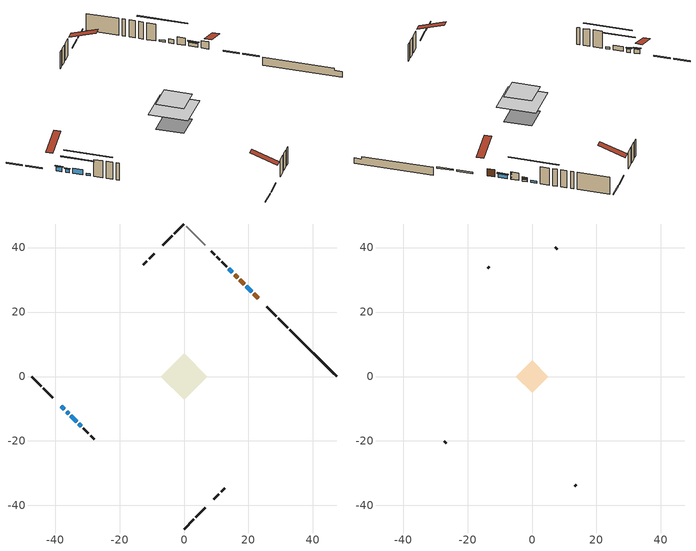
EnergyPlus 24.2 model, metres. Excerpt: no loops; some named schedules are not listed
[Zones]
conditioned space
 floor adiabatic (AdiabaticFloorConstruction): -7.2,0 0,7.2 7.2,0 0,-7.2 z3.3
 floor foundation (Slab1 construction): -5.09,0 0,5.09 5.09,0 0,-5.09 z-1.43
 wall outside (RimJoist1 construction): 0,-47.3 2.96,-44.34 / -47.3,0 -44.34,-2.96 / 0,47.3 -2.96,44.34 / 32.2,15.1 29.24,18.06 z0.86:1.16
 wall outside (RimJoist2 construction): 3.62,-43.68 6.58,-40.72 / -43.68,-3.62 -40.72,-6.58 / -3.62,43.68 -6.58,40.72 / 28.58,18.71 25.62,21.67 z0.86:1.16
 wall outside (AdiabaticWallConstruction 1): 23,24.29 21.64,25.65 z0.86:2.89
 wall outside (AdiabaticWallConstruction): 20.99,26.31 19.34,27.96 z0.86:1.93; -38.1,-9.2 -37.09,-10.2 z0.86:2.08; -36.44,-10.86 -35.79,-11.51 z0.86:1.78; -35.13,-12.16 -33.3,-14 z0.86:2.28; 15.03,32.27 13.95,33.35 / -32.65,-14.65 -31.93,-15.37 z0.86:1.42
 wall outside (Wall1 construction): 9.2,-38.1 10.82,-36.48 / -31.27,-16.03 -29.65,-17.65 / -9.2,38.1 -10.82,36.48 / 13.3,34 11.67,35.63 z0.86:5.74
 wall outside (Wall3 construction): 11.48,-35.82 12.6,-34.69 / -28.99,-18.31 -27.86,-19.43 / -11.48,35.82 -12.6,34.69 / 9.58,37.72 8.45,38.85 z0.86:5.74
 wall foundation (FoundationWall1 construction): 32.86,14.44,-1.43 32.86,14.44,0.86 45.85,1.44,0.86 45.85,1.44,0.17 47.3,0,0.17 47.3,0,-1.43
 wall othersidecoefficients (AdiabaticWallConstruction): 18.68,28.62 17.28,30.02 z0.86:2.99; 16.62,30.68 15.69,31.61 z0.86:2.03
 wall othersidecoefficients (Wall2 construction): 11.02,36.28 10.23,37.06 z0.86:5.74
 wall adiabatic (Wall5 construction): 6.6,40.7 0.66,46.64 z0.86:5.74
 window (WindowConstruction): 20.99,26.31 19.34,27.96 z0.86:1.93
 window (WindowConstruction 1): -38.1,-9.2 -37.09,-10.2 z0.86:2.08
 window (WindowConstruction 2): -36.44,-10.86 -35.79,-11.51 z0.86:1.77
 window (WindowConstruction 3): -35.13,-12.16 -33.3,-14 z0.86:2.28
 window (WindowConstruction 4): 15.03,32.27 13.95,33.34 z0.86:1.42
 window (WindowConstruction 5): -32.65,-14.65 -31.93,-15.37 z0.86:1.42
 door (Door): 23,24.29 21.64,25.65 z0.86:2.89
 door inside (Window): 18.68,28.62 17.28,30.02 z0.86:2.99
 door inside (Window 1): 16.62,30.68 15.69,31.61 z0.86:2.03
 ceiling adiabatic (AdiabaticFloorConstruction): 0,-7.2 7.2,0 0,7.2 -7.2,0 z3.3
attic - vented
 floor to conditioned space (Floor1 construction Reversed): -5.09,0 0,5.09 5.09,0 0,-5.09 z5.74
 wall outside (Wall4 construction): 13.26,-34.04 13.8,-33.5 / -27.21,-20.09 -26.67,-20.63 / -13.26,34.04 -13.8,33.5 / 7.79,39.5 7.25,40.04 z0.86:5.74
 roof outside (Roof1 construction): 8.54,-38.76,5.74 3.58,-33.8,8.07 2.27,-35.11,8.07 7.23,-40.07,5.74; -38.76,-8.54,5.74 -33.8,-3.58,8.07 -35.11,-2.27,8.07 -40.07,-7.23,5.74; -8.54,38.76,5.74 -3.58,33.8,8.07 -2.27,35.11,8.07 -7.23,40.07,5.74; 23.66,23.64,5.74 18.7,18.68,8.07 20.01,17.37,8.07 24.97,22.33,5.74
shading: 19.12,28.17 21.2,26.1 21.41,26.31 19.34,28.39 z2.23; -36.88,-10.41 -38.31,-8.99 -38.52,-9.2 -37.09,-10.63 z2.38; -35.58,-11.72 -36.65,-10.65 -36.86,-10.86 -35.79,-11.93 z2.07; -31.14,-16.15 -37.29,-10.01 -37.5,-10.22 -31.36,-16.36 z5.33; 9.86,37.44 19.13,28.17 19.34,28.38 10.07,37.65 z7.21; -27.83,-19.47 -36.74,-10.56 -36.95,-10.77 -28.04,-19.68 z7.21
[Building]
Building 1: Terrain=Suburbs
[Site:Location]
Montreal Intl AP_QC: Latitude {deg}=45.47; Longitude {deg}=-73.74; Time Zone {hr}=-5; Elevation {m}=36; Keep Site Location Information=Yes
[Site:GroundTemperature:Shallow]
2.07863, -0.316383, -0.508184, 0.628371, 5.19101, 9.73239, 13.6695, 16.1636, 16.3755, 14.347, 10.5102, 6.10817
[Site:WaterMainsTemperature]
Calculation Method=Schedule; Temperature Schedule=mains temperature schedule
[Material] Roughness=Rough; Thermal Absorptance=0.9
Name | Thickness {m} | Conductivity {W/m-K} | Density {kg/m3} | Specific Heat {J/kg-K} | Solar Absorptance | Visible Absorptance
asphalt or fiberglass shingles | 0.00635 | 0.162714 | 1121.4 | 1465.45 | 0.4 | 0.4
ceiling loosefill ins | 0.0846667 | 0.0480833 | 16.02 | 1046.75 | 0.7 | 0.7
ceiling stud and cavity | 0.1397 | 0.0804637 | 65.682 | 1177.47 | 0.7 | 0.7
concrete 4.0 in. | 0.1016 | 1.803125 | 2242.8 | 837.4 | 0.7 | 0.7
concrete 8.0 in. | 0.2032 | 1.803125 | 2242.8 | 837.4 | 0.7 | 0.7
door material | 0.04445 | 0.417503 | 512.64 | 1214.23 | 0.7 | 0.7
door material 1 | 0.04445 | 0.438462 | 512.64 | 1214.23 | 0.7 | 0.7
door material 2 | 0.04445 | 0.0451087 | 512.64 | 1214.23 | 0.7 | 0.7
exterior vertical ins | 0.0457286 | 0.029427 | 32.04 | 1214.23 | 0.7 | 0.7
floor covering | 0.0127 | 0.0433444 | 54.468 | 1339.84 | 0.6 | 0.6
floor rigid ins; wall rigid ins | 0.512978 | 0.029427 | 32.04 | 1214.23 | 0.7 | 0.7
floor stud and cavity | 0.1397 | 1.75129 | 37.0049 | 1207.88 | 0.7 | 0.7
furniture material conditioned space 1 | 0.1524 | 0.115458 | 640.8 | 1214.23 | 0.6 | 0.6
gypsum board | 0.0127 | 0.160291 | 801 | 837.4 | 0.6 | 0.6
gypsum board 1 | 0.0127 | 0.160291 | 801 | 837.4 | 0.7 | 0.7
osb sheathing 0.5 in. | 0.0127 | 0.115458 | 512.64 | 1214.23 | 0.7 | 0.7
osb sheathing 0.5 in. 1 | 0.0127 | 0.115458 | 512.64 | 1214.23 | 0.4 | 0.4
osb sheathing 0.75 in. | 0.01905 | 0.115458 | 512.64 | 1214.23 | 0.7 | 0.7
osb sheathing 2.0 in. | 0.0508 | 0.115458 | 512.64 | 1214.23 | 0.7 | 0.7
rim joist stud and cavity | 0.0508 | 0.0380316 | 125.044 | 1163.47 | 0.6 | 0.6
rim joist stud and cavity 1 | 0.0508 | 0.0311024 | 125.044 | 1163.47 | 0.6 | 0.6
wall stud and cavity | 0.1397 | 0.0931203 | 139.0536 | 1170.24 | 0.7 | 0.7
wall stud and cavity 1 | 0.1397 | 0.0795336 | 139.0536 | 1170.24 | 0.7 | 0.7
wall stud and cavity 2 | 0.1397 | 0.0820459 | 139.0536 | 1170.24 | 0.7 | 0.7
wall stud and cavity 3 | 0.0889 | 6.9971 | 50.32683 | 1063.81 | 0.6 | 0.6
wall stud and cavity 4 | 0.1397 | 0.0839964 | 139.0536 | 1170.24 | 0.7 | 0.7
wall stud and cavity 5 | 0.0889 | 0.380278 | 52.3479 | 1209.89 | 0.7 | 0.7
wall stud and cavity 6 | 0.0889 | 0.391764 | 83.0341 | 1211.67 | 0.7 | 0.7
wood siding | 0.0254 | 0.102417 | 544.68 | 1172.36 | 0.4 | 0.4
wood siding 1 | 0.00254 | 0.102417 | 544.68 | 1172.36 | 0.4 | 0.4
wood siding 2; wood siding 3; wood siding 4 | 0.0254 | 0.102417 | 544.68 | 1172.36 | 0.7 | 0.7
[WindowMaterial:SimpleGlazingSystem]
Name | U-Factor {W/m2-K} | Solar Heat Gain Coefficient
WindowMaterial | 2.94461 | 0.59
WindowMaterial 1 | 2.92814 | 0.61
WindowMaterial 2 | 2.96619 | 0.55
WindowMaterial 3 | 2.89919 | 0.65
WindowMaterial 4 | 3.01388 | 0.5
WindowMaterial 5 | 3.034891 | 0.46
[Construction]
AdiabaticFloorConstruction: floor stud and cavity, floor rigid ins, osb sheathing 0.75 in., floor covering
AdiabaticWallConstruction: wood siding 3, wall rigid ins, wall stud and cavity 5, gypsum board
AdiabaticWallConstruction 1: wood siding 4, wall rigid ins, wall stud and cavity 5, gypsum board
Door: door material 2
Floor1 construction Reversed: gypsum board, ceiling stud and cavity, ceiling loosefill ins
FoundationWall1 construction: concrete 8.0 in., gypsum board 1
furniture construction conditioned space 1: furniture material conditioned space 1
PartitionWallConstruction: gypsum board, wall stud and cavity 6, gypsum board
RimJoist1 construction: wood siding 2, osb sheathing 2.0 in., rim joist stud and cavity
RimJoist2 construction: wood siding 2, osb sheathing 2.0 in., rim joist stud and cavity 1
Roof1 construction: asphalt or fiberglass shingles
Slab1 construction: concrete 4.0 in.
Wall1 construction: wood siding, osb sheathing 0.5 in., wall stud and cavity, gypsum board
Wall2 construction: osb sheathing 0.5 in. 1, wall stud and cavity 1, gypsum board
Wall3 construction: wood siding, osb sheathing 0.5 in., wall stud and cavity 2, gypsum board
Wall4 construction: wood siding 1, wall stud and cavity 3
Wall5 construction: osb sheathing 0.5 in. 1, wall stud and cavity 4, gypsum board
Window: door material
Window 1: door material 1
WindowConstruction: WindowMaterial
WindowConstruction 1: WindowMaterial 1
WindowConstruction 2: WindowMaterial 2
WindowConstruction 3: WindowMaterial 3
WindowConstruction 4: WindowMaterial 4
WindowConstruction 5: WindowMaterial 5
[Zone] Multiplier=1; Part of Total Floor Area=Yes
Name | Volume {m3}
attic - vented | 19.6719
conditioned space | 396.6
[Space]
Name | Zone | Volume {m3}
attic - vented 1 | attic - vented | 19.6719
conditioned space 1 | conditioned space | 396.6
[ZoneInfiltration:EffectiveLeakageArea]
infil attic - vented 1: Zone or Space=attic - vented 1; Schedule=Always On Discrete; Effective Air Leakage Area {cm2}=2073.6; Stack Coefficient=0.000501677; Wind Coefficient=1.51333e-05
[ZoneMixing]
whole house fan mix: Zone or Space=attic - vented; Schedule=Always On Continuous; Design Flow Rate Calculation Method=Flow/Zone; Design Flow Rate {m3/s}=0; Source Zone or Space=conditioned space
[SurfaceProperty:ExposedFoundationPerimeter]
Slab1: Exposed Perimeter Calculation Method=TotalExposedPerimeter; Total Exposed Perimeter {m}=20.422
[SurfaceProperty:OtherSideCoefficients]
other non-freezing space: Combined Convective/Radiative Film Coefficient {W/m2-K}=8.35; Constant Temperature Coefficient=1; External Dry-Bulb Temperature Coefficient=0; Ground Temperature Coefficient=0; Wind Speed Coefficient=0; Zone Air Temperature Coefficient=0; Constant Temperature Schedule=other non-freezing space; Previous Other Side Temperature Coefficient=0
[InternalMass] Zone or ZoneList=conditioned space; Space or SpaceList=conditioned space 1
Name | Construction | Surface Area {m2}
furniture mass conditioned space 1 | furniture construction conditioned space 1 | 62.2161
partition wall mass | PartitionWallConstruction | 155.54
[Lights]
interior lighting: Zone or ZoneList or Space or SpaceList=conditioned space 1; Schedule=interior lighting schedule; Design Level Calculation Method=LightingLevel; Lighting Level {W}=343.2; Return Air Fraction=0; Fraction Radiant=0.6; Fraction Visible=0.2; Fraction Replaceable=1
[People]
occupants: Zone or ZoneList or Space or SpaceList=conditioned space 1; Number of People Schedule=occupants schedule; Number of People Calculation Method=People; Number of People=3; Fraction Radiant=0.314171; Sensible Heat Fraction=0.56303; Activity Level Schedule=occupants activity schedule; Carbon Dioxide Generation Rate {m3/s-W}=0; Enable ASHRAE 55 Comfort Warnings=No; Mean Radiant Temperature Calculation Type=EnclosureAveraged
[ElectricEquipment] Zone or ZoneList or Space or SpaceList=conditioned space 1; Design Level Calculation Method=EquipmentLevel
Name | Schedule | Design Level {W} | Fraction Latent | Fraction Radiant | Fraction Lost
clothes dryer | clothes dryer schedule | 140.772 | 0.015 | 0.081 | 0.85
clothes washer | clothes washer schedule | 32.1985 | 0.03 | 0.162 | 0.7
cooking range | cooking range schedule | 208.969 | 0.08 | 0.432 | 0.2
dishwasher | dishwasher schedule | 66.8632 | 0.3 | 0.18 | 0.4
fridge | fridge schedule | 72.9452 | 0 | 0.6 | 0
mech vent bath fan 0 | mech vent bath fan 0 schedule | 50.2 | 0 | 0 | 1
mech vent bath fan 1 | mech vent bath fan 1 schedule | 50.2 | 0 | 0 | 1
mech vent house fan | mech vent house fan schedule | 0 | 0 | 0 | 1
mech vent house fan cfis | mech vent house fan cfis schedule | 0 | 0 | 0 | 0
mech vent range fan 0 | mech vent range fan 0 schedule | 57 | 0 | 0 | 1
misc plug loads | misc plug loads schedule | 494.7 | 0.045 | 0.513 | 0.1
whole house fan | Always On Discrete | 0 | 0 | 0 | 1
[OtherEquipment] Zone or ZoneList or Space or SpaceList=conditioned space 1; Design Level Calculation Method=EquipmentLevel
Name | Fuel Type | Schedule | Design Level {W} | Fraction Latent | Fraction Radiant | Fraction Lost
clothes dryer 1 | Electricity | clothes dryer schedule | 0 | 0.015 | 0.081 | 0.85
cooking range 1 | Electricity | cooking range schedule | 0 | 0.08 | 0.432 | 0.2
general water use latent | None | general water use schedule | 59.3978 | 1 | 0 | 0
general water use sensible | None | general water use schedule | -58.539 | 0 | 0.6 | 0
mech vent house fan latent load | None | Always On Discrete | 0 | 1 | 0 | 0
mech vent house fan sensible load | None | Always On Discrete | 0 | 0 | 0 | 0
water heater energy adjustment1 | Electricity | Always On Discrete | 0.01 | 0 | 0 | 1
[ZoneInfiltration:DesignFlowRate] Zone or ZoneList or Space or SpaceList=conditioned space 1; Schedule=Always On Discrete; Design Flow Rate Calculation Method=Flow/Zone; Design Flow Rate {m3/s}=0
infil flow; natural vent flow; whole house fan flow
[ZoneControl:Thermostat]
conditioned space Thermostat: Zone or ZoneList=conditioned space; Control Type Schedule=conditioned space Thermostat Schedule; Control 1=conditioned space temperature setpoint; Temperature Difference Between Cutout And Setpoint {deltaC}=0
[ThermostatSetpoint:DualSetpoint]
conditioned space temperature setpoint: Heating Setpoint Temperature Schedule=heating setpoint; Cooling Setpoint Temperature Schedule=cooling setpoint
[Zone equipment]
conditioned space: electric baseboard
[Foundation:Kiva]
Foundation Kiva 1: Initial Indoor Air Temperature {C}=18; Wall Height Above Grade {m}=0.859993; Wall Depth Below Slab {m}=0.2032; Custom Block Material Name 1=exterior vertical ins; Custom Block Depth 1 {m}=2.28999; Custom Block X Position 1 {m}=0.2159; Custom Block Z Position 1 {m}=0
[Foundation:Kiva:Settings]
Soil Conductivity {W/m-K}=0.849921; Soil Density {kg/m3}=1842.3; Soil Specific Heat {J/kg-K}=418.7; Ground Solar Absorptivity=0.9; Ground Thermal Absorptivity=0.9; Ground Surface Roughness {m}=0.03; Far-Field Width {m}=40; Deep-Ground Boundary Condition=ZeroFlux; Deep-Ground Depth {m}=40; Minimum Cell Dimension {m}=0.2; Maximum Cell Growth Coefficient=3; Simulation Timestep=Timestep
[Exterior:Lights]
exterior lighting: Schedule=exterior lighting schedule; Design Level {W}=75.6
[EnergyManagementSystem:Sensor] Output:Variable or Output:Meter Index Key=conditioned space
Name | Output:Variable or Output:Meter
conditioned_space_clg_unmet_s | Zone Cooling Setpoint Not Met Time
conditioned_space_htg_unmet_s | Zone Heating Setpoint Not Met Time
fridge_tin_s; tin_s; tin_s_1 | Zone Mean Air Temperature
tout_s | Zone Outdoor Air Drybulb Temperature
win_s | Zone Air Humidity Ratio
[Schedule:Constant]
Name | Hourly Value
Always On Continuous; mech vent house fan schedule; mech vent house fan cfis schedule; Always On Discrete | 1
other non-freezing space; fridge schedule | 0
occupants activity schedule | 117.228
[Schedule:Week:Daily]
interior lighting schedule Week Rule - Jan1-Jan27: interior lighting schedule day, interior lighting schedule day, interior lighting schedule day, interior lighting schedule day, interior lighting schedule day, interior lighting schedule day, interior lighting schedule day, interior lighting schedule default day, interior lighting schedule default day, interior lighting schedule default day, interior lighting schedule default day, interior lighting schedule default day
interior lighting schedule Week Rule - Jan28-Feb3: interior lighting schedule day, interior lighting schedule day, interior lighting schedule day, interior lighting schedule day, interior lighting schedule day 1, interior lighting schedule day 1, interior lighting schedule day 1, interior lighting schedule default day, interior lighting schedule default day, interior lighting schedule default day, interior lighting schedule default day, interior lighting schedule default day
interior lighting schedule Week Rule - Feb4-Feb24: interior lighting schedule day 1, interior lighting schedule day 1, interior lighting schedule day 1, interior lighting schedule day 1, interior lighting schedule day 1, interior lighting schedule day 1, interior lighting schedule day 1, interior lighting schedule default day, interior lighting schedule default day, interior lighting schedule default day, interior lighting schedule default day, interior lighting schedule default day
interior lighting schedule Week Rule - Feb25-Mar3: interior lighting schedule day 1, interior lighting schedule day 1, interior lighting schedule day 1, interior lighting schedule day 1, interior lighting schedule day 2, interior lighting schedule day 2, interior lighting schedule day 2, interior lighting schedule default day, interior lighting schedule default day, interior lighting schedule default day, interior lighting schedule default day, interior lighting schedule default day
interior lighting schedule Week Rule - Mar4-Mar31: interior lighting schedule day 2, interior lighting schedule day 2, interior lighting schedule day 2, interior lighting schedule day 2, interior lighting schedule day 2, interior lighting schedule day 2, interior lighting schedule day 2, interior lighting schedule default day, interior lighting schedule default day, interior lighting schedule default day, interior lighting schedule default day, interior lighting schedule default day
interior lighting schedule Week Rule - Apr1-Apr28: interior lighting schedule day 3, interior lighting schedule day 3, interior lighting schedule day 3, interior lighting schedule day 3, interior lighting schedule day 3, interior lighting schedule day 3, interior lighting schedule day 3, interior lighting schedule default day, interior lighting schedule default day, interior lighting schedule default day, interior lighting schedule default day, interior lighting schedule default day
interior lighting schedule Week Rule - Apr29-May5: interior lighting schedule day 3, interior lighting schedule day 3, interior lighting schedule day 4, interior lighting schedule day 4, interior lighting schedule day 4, interior lighting schedule day 4, interior lighting schedule day 4, interior lighting schedule default day, interior lighting schedule default day, interior lighting schedule default day, interior lighting schedule default day, interior lighting schedule default day
interior lighting schedule Week Rule - May6-May26: interior lighting schedule day 4, interior lighting schedule day 4, interior lighting schedule day 4, interior lighting schedule day 4, interior lighting schedule day 4, interior lighting schedule day 4, interior lighting schedule day 4, interior lighting schedule default day, interior lighting schedule default day, interior lighting schedule default day, interior lighting schedule default day, interior lighting schedule default day
interior lighting schedule Week Rule - May27-Jun2: interior lighting schedule day 4, interior lighting schedule day 4, interior lighting schedule day 4, interior lighting schedule day 4, interior lighting schedule day 4, interior lighting schedule day 5, interior lighting schedule day 5, interior lighting schedule default day, interior lighting schedule default day, interior lighting schedule default day, interior lighting schedule default day, interior lighting schedule default day
interior lighting schedule Week Rule - Jun3-Jun30: interior lighting schedule day 5, interior lighting schedule day 5, interior lighting schedule day 5, interior lighting schedule day 5, interior lighting schedule day 5, interior lighting schedule day 5, interior lighting schedule day 5, interior lighting schedule default day, interior lighting schedule default day, interior lighting schedule default day, interior lighting schedule default day, interior lighting schedule default day
interior lighting schedule Week Rule - Jul1-Jul28: interior lighting schedule day 6, interior lighting schedule day 6, interior lighting schedule day 6, interior lighting schedule day 6, interior lighting schedule day 6, interior lighting schedule day 6, interior lighting schedule day 6, interior lighting schedule default day, interior lighting schedule default day, interior lighting schedule default day, interior lighting schedule default day, interior lighting schedule default day
interior lighting schedule Week Rule - Jul29-Aug4: interior lighting schedule day 6, interior lighting schedule day 6, interior lighting schedule day 6, interior lighting schedule day 7, interior lighting schedule day 7, interior lighting schedule day 7, interior lighting schedule day 7, interior lighting schedule default day, interior lighting schedule default day, interior lighting schedule default day, interior lighting schedule default day, interior lighting schedule default day
interior lighting schedule Week Rule - Aug5-Aug25: interior lighting schedule day 7, interior lighting schedule day 7, interior lighting schedule day 7, interior lighting schedule day 7, interior lighting schedule day 7, interior lighting schedule day 7, interior lighting schedule day 7, interior lighting schedule default day, interior lighting schedule default day, interior lighting schedule default day, interior lighting schedule default day, interior lighting schedule default day
interior lighting schedule Week Rule - Aug26-Sep1: interior lighting schedule day 7, interior lighting schedule day 7, interior lighting schedule day 7, interior lighting schedule day 7, interior lighting schedule day 7, interior lighting schedule day 7, interior lighting schedule day 8, interior lighting schedule default day, interior lighting schedule default day, interior lighting schedule default day, interior lighting schedule default day, interior lighting schedule default day
interior lighting schedule Week Rule - Sep2-Sep29: interior lighting schedule day 8, interior lighting schedule day 8, interior lighting schedule day 8, interior lighting schedule day 8, interior lighting schedule day 8, interior lighting schedule day 8, interior lighting schedule day 8, interior lighting schedule default day, interior lighting schedule default day, interior lighting schedule default day, interior lighting schedule default day, interior lighting schedule default day
interior lighting schedule Week Rule - Sep30-Oct6: interior lighting schedule day 8, interior lighting schedule day 9, interior lighting schedule day 9, interior lighting schedule day 9, interior lighting schedule day 9, interior lighting schedule day 9, interior lighting schedule day 9, interior lighting schedule default day, interior lighting schedule default day, interior lighting schedule default day, interior lighting schedule default day, interior lighting schedule default day
interior lighting schedule Week Rule - Oct7-Oct27: interior lighting schedule day 9, interior lighting schedule day 9, interior lighting schedule day 9, interior lighting schedule day 9, interior lighting schedule day 9, interior lighting schedule day 9, interior lighting schedule day 9, interior lighting schedule default day, interior lighting schedule default day, interior lighting schedule default day, interior lighting schedule default day, interior lighting schedule default day
interior lighting schedule Week Rule - Oct28-Nov3: interior lighting schedule day 9, interior lighting schedule day 9, interior lighting schedule day 9, interior lighting schedule day 9, interior lighting schedule day 10, interior lighting schedule day 10, interior lighting schedule day 10, interior lighting schedule default day, interior lighting schedule default day, interior lighting schedule default day, interior lighting schedule default day, interior lighting schedule default day
interior lighting schedule Week Rule - Nov4-Nov24: interior lighting schedule day 10, interior lighting schedule day 10, interior lighting schedule day 10, interior lighting schedule day 10, interior lighting schedule day 10, interior lighting schedule day 10, interior lighting schedule day 10, interior lighting schedule default day, interior lighting schedule default day, interior lighting schedule default day, interior lighting schedule default day, interior lighting schedule default day
interior lighting schedule Week Rule - Nov25-Dec1: interior lighting schedule day 10, interior lighting schedule day 10, interior lighting schedule day 10, interior lighting schedule day 10, interior lighting schedule day 10, interior lighting schedule day 10, interior lighting schedule day 11, interior lighting schedule default day, interior lighting schedule default day, interior lighting schedule default day, interior lighting schedule default day, interior lighting schedule default day
interior lighting schedule Week Rule - Dec2-Dec31: interior lighting schedule day 11, interior lighting schedule day 11, interior lighting schedule day 11, interior lighting schedule day 11, interior lighting schedule day 11, interior lighting schedule day 11, interior lighting schedule day 11, interior lighting schedule default day, interior lighting schedule default day, interior lighting schedule default day, interior lighting schedule default day, interior lighting schedule default day
occupants schedule Week Rule - Jan1-Dec31: occupants schedule day, occupants schedule day, occupants schedule day, occupants schedule day, occupants schedule day, occupants schedule day, occupants schedule day, occupants schedule default day, occupants schedule default day, occupants schedule default day, occupants schedule default day, occupants schedule default day
clothes dryer schedule Week Rule - Jan1-Dec31: clothes dryer schedule day, clothes dryer schedule day, clothes dryer schedule day, clothes dryer schedule day, clothes dryer schedule day, clothes dryer schedule day, clothes dryer schedule day, clothes dryer schedule default day, clothes dryer schedule default day, clothes dryer schedule default day, clothes dryer schedule default day, clothes dryer schedule default day
clothes washer schedule Week Rule - Jan1-Dec31: clothes washer schedule day, clothes washer schedule day, clothes washer schedule day, clothes washer schedule day, clothes washer schedule day, clothes washer schedule day, clothes washer schedule day, clothes washer schedule default day, clothes washer schedule default day, clothes washer schedule default day, clothes washer schedule default day, clothes washer schedule default day
cooking range schedule Week Rule - Jan1-Dec31: cooking range schedule day, cooking range schedule day, cooking range schedule day, cooking range schedule day, cooking range schedule day, cooking range schedule day, cooking range schedule day, cooking range schedule default day, cooking range schedule default day, cooking range schedule default day, cooking range schedule default day, cooking range schedule default day
dishwasher schedule Week Rule - Jan1-Dec31: dishwasher schedule day, dishwasher schedule day, dishwasher schedule day, dishwasher schedule day, dishwasher schedule day, dishwasher schedule day, dishwasher schedule day, dishwasher schedule default day, dishwasher schedule default day, dishwasher schedule default day, dishwasher schedule default day, dishwasher schedule default day
mech vent bath fan 0 schedule Week Rule - Jan1-Dec31: mech vent bath fan 0 schedule day, mech vent bath fan 0 schedule day, mech vent bath fan 0 schedule day, mech vent bath fan 0 schedule day, mech vent bath fan 0 schedule day, mech vent bath fan 0 schedule day, mech vent bath fan 0 schedule day, mech vent bath fan 0 schedule default day, mech vent bath fan 0 schedule default day, mech vent bath fan 0 schedule default day, mech vent bath fan 0 schedule default day, mech vent bath fan 0 schedule default day
mech vent bath fan 1 schedule Week Rule - Jan1-Dec31: mech vent bath fan 1 schedule day, mech vent bath fan 1 schedule day, mech vent bath fan 1 schedule day, mech vent bath fan 1 schedule day, mech vent bath fan 1 schedule day, mech vent bath fan 1 schedule day, mech vent bath fan 1 schedule day, mech vent bath fan 1 schedule default day, mech vent bath fan 1 schedule default day, mech vent bath fan 1 schedule default day, mech vent bath fan 1 schedule default day, mech vent bath fan 1 schedule default day
mech vent range fan 0 schedule Week Rule - Jan1-Dec31: mech vent range fan 0 schedule day, mech vent range fan 0 schedule day, mech vent range fan 0 schedule day, mech vent range fan 0 schedule day, mech vent range fan 0 schedule day, mech vent range fan 0 schedule day, mech vent range fan 0 schedule day, mech vent range fan 0 schedule default day, mech vent range fan 0 schedule default day, mech vent range fan 0 schedule default day, mech vent range fan 0 schedule default day, mech vent range fan 0 schedule default day
misc plug loads schedule Week Rule - Jan1-Dec31: misc plug loads schedule day, misc plug loads schedule day, misc plug loads schedule day, misc plug loads schedule day, misc plug loads schedule day, misc plug loads schedule day, misc plug loads schedule day, misc plug loads schedule default day, misc plug loads schedule default day, misc plug loads schedule default day, misc plug loads schedule default day, misc plug loads schedule default day
general water use schedule Week Rule - Jan1-Dec31: general water use schedule day, general water use schedule day, general water use schedule day, general water use schedule day, general water use schedule day, general water use schedule day, general water use schedule day, general water use schedule default day, general water use schedule default day, general water use schedule default day, general water use schedule default day, general water use schedule default day
exterior lighting schedule Week Rule - Jan1-Jan27: exterior lighting schedule day, exterior lighting schedule day, exterior lighting schedule day, exterior lighting schedule day, exterior lighting schedule day, exterior lighting schedule day, exterior lighting schedule day, exterior lighting schedule default day, exterior lighting schedule default day, exterior lighting schedule default day, exterior lighting schedule default day, exterior lighting schedule default day
exterior lighting schedule Week Rule - Jan28-Feb3: exterior lighting schedule day, exterior lighting schedule day, exterior lighting schedule day, exterior lighting schedule day, exterior lighting schedule day 1, exterior lighting schedule day 1, exterior lighting schedule day 1, exterior lighting schedule default day, exterior lighting schedule default day, exterior lighting schedule default day, exterior lighting schedule default day, exterior lighting schedule default day
exterior lighting schedule Week Rule - Feb4-Feb24: exterior lighting schedule day 1, exterior lighting schedule day 1, exterior lighting schedule day 1, exterior lighting schedule day 1, exterior lighting schedule day 1, exterior lighting schedule day 1, exterior lighting schedule day 1, exterior lighting schedule default day, exterior lighting schedule default day, exterior lighting schedule default day, exterior lighting schedule default day, exterior lighting schedule default day
exterior lighting schedule Week Rule - Feb25-Mar3: exterior lighting schedule day 1, exterior lighting schedule day 1, exterior lighting schedule day 1, exterior lighting schedule day 1, exterior lighting schedule day 2, exterior lighting schedule day 2, exterior lighting schedule day 2, exterior lighting schedule default day, exterior lighting schedule default day, exterior lighting schedule default day, exterior lighting schedule default day, exterior lighting schedule default day
exterior lighting schedule Week Rule - Mar4-Mar31: exterior lighting schedule day 2, exterior lighting schedule day 2, exterior lighting schedule day 2, exterior lighting schedule day 2, exterior lighting schedule day 2, exterior lighting schedule day 2, exterior lighting schedule day 2, exterior lighting schedule default day, exterior lighting schedule default day, exterior lighting schedule default day, exterior lighting schedule default day, exterior lighting schedule default day
exterior lighting schedule Week Rule - Apr1-Apr28: exterior lighting schedule day 3, exterior lighting schedule day 3, exterior lighting schedule day 3, exterior lighting schedule day 3, exterior lighting schedule day 3, exterior lighting schedule day 3, exterior lighting schedule day 3, exterior lighting schedule default day, exterior lighting schedule default day, exterior lighting schedule default day, exterior lighting schedule default day, exterior lighting schedule default day
exterior lighting schedule Week Rule - Apr29-May5: exterior lighting schedule day 3, exterior lighting schedule day 3, exterior lighting schedule day 4, exterior lighting schedule day 4, exterior lighting schedule day 4, exterior lighting schedule day 4, exterior lighting schedule day 4, exterior lighting schedule default day, exterior lighting schedule default day, exterior lighting schedule default day, exterior lighting schedule default day, exterior lighting schedule default day
exterior lighting schedule Week Rule - May6-May26: exterior lighting schedule day 4, exterior lighting schedule day 4, exterior lighting schedule day 4, exterior lighting schedule day 4, exterior lighting schedule day 4, exterior lighting schedule day 4, exterior lighting schedule day 4, exterior lighting schedule default day, exterior lighting schedule default day, exterior lighting schedule default day, exterior lighting schedule default day, exterior lighting schedule default day
exterior lighting schedule Week Rule - May27-Jun2: exterior lighting schedule day 4, exterior lighting schedule day 4, exterior lighting schedule day 4, exterior lighting schedule day 4, exterior lighting schedule day 4, exterior lighting schedule day 5, exterior lighting schedule day 5, exterior lighting schedule default day, exterior lighting schedule default day, exterior lighting schedule default day, exterior lighting schedule default day, exterior lighting schedule default day
exterior lighting schedule Week Rule - Jun3-Jun30: exterior lighting schedule day 5, exterior lighting schedule day 5, exterior lighting schedule day 5, exterior lighting schedule day 5, exterior lighting schedule day 5, exterior lighting schedule day 5, exterior lighting schedule day 5, exterior lighting schedule default day, exterior lighting schedule default day, exterior lighting schedule default day, exterior lighting schedule default day, exterior lighting schedule default day
exterior lighting schedule Week Rule - Jul1-Jul28: exterior lighting schedule day 6, exterior lighting schedule day 6, exterior lighting schedule day 6, exterior lighting schedule day 6, exterior lighting schedule day 6, exterior lighting schedule day 6, exterior lighting schedule day 6, exterior lighting schedule default day, exterior lighting schedule default day, exterior lighting schedule default day, exterior lighting schedule default day, exterior lighting schedule default day
exterior lighting schedule Week Rule - Jul29-Aug4: exterior lighting schedule day 6, exterior lighting schedule day 6, exterior lighting schedule day 6, exterior lighting schedule day 7, exterior lighting schedule day 7, exterior lighting schedule day 7, exterior lighting schedule day 7, exterior lighting schedule default day, exterior lighting schedule default day, exterior lighting schedule default day, exterior lighting schedule default day, exterior lighting schedule default day
exterior lighting schedule Week Rule - Aug5-Aug25: exterior lighting schedule day 7, exterior lighting schedule day 7, exterior lighting schedule day 7, exterior lighting schedule day 7, exterior lighting schedule day 7, exterior lighting schedule day 7, exterior lighting schedule day 7, exterior lighting schedule default day, exterior lighting schedule default day, exterior lighting schedule default day, exterior lighting schedule default day, exterior lighting schedule default day
exterior lighting schedule Week Rule - Aug26-Sep1: exterior lighting schedule day 7, exterior lighting schedule day 7, exterior lighting schedule day 7, exterior lighting schedule day 7, exterior lighting schedule day 7, exterior lighting schedule day 7, exterior lighting schedule day 8, exterior lighting schedule default day, exterior lighting schedule default day, exterior lighting schedule default day, exterior lighting schedule default day, exterior lighting schedule default day
[Schedule:Year]
interior lighting schedule: interior lighting schedule Week Rule - Jan1-Jan27, 1, 1, 1, 27, interior lighting schedule Week Rule - Jan28-Feb3, 1, 28, 2, 3, interior lighting schedule Week Rule - Feb4-Feb24, 2, 4, 2, 24, interior lighting schedule Week Rule - Feb25-Mar3, 2, 25, 3, 3, interior lighting schedule Week Rule - Mar4-Mar31, 3, 4, 3, 31, interior lighting schedule Week Rule - Apr1-Apr28, 4, 1, 4, 28, interior lighting schedule Week Rule - Apr29-May5, 4, 29, 5, 5, interior lighting schedule Week Rule - May6-May26, 5, 6, 5, 26, interior lighting schedule Week Rule - May27-Jun2, 5, 27, 6, 2, interior lighting schedule Week Rule - Jun3-Jun30, 6, 3, 6, 30, interior lighting schedule Week Rule - Jul1-Jul28, 7, 1, 7, 28, interior lighting schedule Week Rule - Jul29-Aug4, 7, 29, 8, 4, interior lighting schedule Week Rule - Aug5-Aug25, 8, 5, 8, 25, interior lighting schedule Week Rule - Aug26-Sep1, 8, 26, 9, 1, interior lighting schedule Week Rule - Sep2-Sep29, 9, 2, 9, 29, interior lighting schedule Week Rule - Sep30-Oct6, 9, 30, 10, 6, interior lighting schedule Week Rule - Oct7-Oct27, 10, 7, 10, 27, interior lighting schedule Week Rule - Oct28-Nov3, 10, 28, 11, 3, interior lighting schedule Week Rule - Nov4-Nov24, 11, 4, 11, 24, interior lighting schedule Week Rule - Nov25-Dec1, 11, 25, 12, 1, interior lighting schedule Week Rule - Dec2-Dec31, 12, 2, 12, 31
occupants schedule: occupants schedule Week Rule - Jan1-Dec31, 1, 1, 12, 31
clothes dryer schedule: clothes dryer schedule Week Rule - Jan1-Dec31, 1, 1, 12, 31
clothes washer schedule: clothes washer schedule Week Rule - Jan1-Dec31, 1, 1, 12, 31
cooking range schedule: cooking range schedule Week Rule - Jan1-Dec31, 1, 1, 12, 31
dishwasher schedule: dishwasher schedule Week Rule - Jan1-Dec31, 1, 1, 12, 31
mech vent bath fan 0 schedule: mech vent bath fan 0 schedule Week Rule - Jan1-Dec31, 1, 1, 12, 31
mech vent bath fan 1 schedule: mech vent bath fan 1 schedule Week Rule - Jan1-Dec31, 1, 1, 12, 31
mech vent range fan 0 schedule: mech vent range fan 0 schedule Week Rule - Jan1-Dec31, 1, 1, 12, 31
misc plug loads schedule: misc plug loads schedule Week Rule - Jan1-Dec31, 1, 1, 12, 31
general water use schedule: general water use schedule Week Rule - Jan1-Dec31, 1, 1, 12, 31
exterior lighting schedule: exterior lighting schedule Week Rule - Jan1-Jan27, 1, 1, 1, 27, exterior lighting schedule Week Rule - Jan28-Feb3, 1, 28, 2, 3, exterior lighting schedule Week Rule - Feb4-Feb24, 2, 4, 2, 24, exterior lighting schedule Week Rule - Feb25-Mar3, 2, 25, 3, 3, exterior lighting schedule Week Rule - Mar4-Mar31, 3, 4, 3, 31, exterior lighting schedule Week Rule - Apr1-Apr28, 4, 1, 4, 28, exterior lighting schedule Week Rule - Apr29-May5, 4, 29, 5, 5, exterior lighting schedule Week Rule - May6-May26, 5, 6, 5, 26, exterior lighting schedule Week Rule - May27-Jun2, 5, 27, 6, 2, exterior lighting schedule Week Rule - Jun3-Jun30, 6, 3, 6, 30, exterior lighting schedule Week Rule - Jul1-Jul28, 7, 1, 7, 28, exterior lighting schedule Week Rule - Jul29-Aug4, 7, 29, 8, 4, exterior lighting schedule Week Rule - Aug5-Aug25, 8, 5, 8, 25, exterior lighting schedule Week Rule - Aug26-Sep1, 8, 26, 9, 1, exterior lighting schedule Week Rule - Sep2-Sep29, 9, 2, 9, 29, exterior lighting schedule Week Rule - Sep30-Oct6, 9, 30, 10, 6, exterior lighting schedule Week Rule - Oct7-Oct27, 10, 7, 10, 27, exterior lighting schedule Week Rule - Oct28-Nov3, 10, 28, 11, 3, exterior lighting schedule Week Rule - Nov4-Nov24, 11, 4, 11, 24, exterior lighting schedule Week Rule - Nov25-Dec1, 11, 25, 12, 1, exterior lighting schedule Week Rule - Dec2-Dec31, 12, 2, 12, 31
[Schedule:Compact]
conditioned space Thermostat Schedule: Through: 12/31, For: AllDays, Until: 24:00, 4
mains temperature schedule: Through: 01/01, For: AllDays, Until: 24:00, 6.56833, Through: 01/02, For: AllDays, Until: 24:00, 6.48722, Through: 01/03, For: AllDays, Until: 24:00, 6.40722, Through: 01/04, For: AllDays, Until: 24:00, 6.32889, Through: 01/05, For: AllDays, Until: 24:00, 6.25167, Through: 01/06, For: AllDays, Until: 24:00, 6.17611, Through: 01/07, For: AllDays, Until: 24:00, 6.10222, Through: 01/08, For: AllDays, Until: 24:00, 6.02944, Through: 01/09, For: AllDays, Until: 24:00, 5.95833, Through: 01/10, For: AllDays, Until: 24:00, 5.88889, Through: 01/11, For: AllDays, Until: 24:00, 5.82056, Through: 01/12, For: AllDays, Until: 24:00, 5.75444, Through: 01/13, For: AllDays, Until: 24:00, 5.68944, Through: 01/14, For: AllDays, Until: 24:00, 5.62611, Through: 01/15, For: AllDays, Until: 24:00, 5.56444, Through: 01/16, For: AllDays, Until: 24:00, 5.50444, Through: 01/17, For: AllDays, Until: 24:00, 5.44611, Through: 01/18, For: AllDays, Until: 24:00, 5.38944, Through: 01/19, For: AllDays, Until: 24:00, 5.33389, Through: 01/20, For: AllDays, Until: 24:00, 5.28111, Through: 01/21, For: AllDays, Until: 24:00, 5.22944, Through: 01/22, For: AllDays, Until: 24:00, 5.17944, Through: 01/23, For: AllDays, Until: 24:00, 5.13111, Through: 01/24, For: AllDays, Until: 24:00, 5.085, Through: 01/25, For: AllDays, Until: 24:00, 5.04056, Through: 01/26, For: AllDays, Until: 24:00, 4.99778, Through: 01/27, For: AllDays, Until: 24:00, 4.95667, Through: 01/28, For: AllDays, Until: 24:00, 4.91778, Through: 01/29, For: AllDays, Until: 24:00, 4.88056, Through: 01/30, For: AllDays, Until: 24:00, 4.845, Through: 01/31, For: AllDays, Until: 24:00, 4.81167, Through: 02/01, For: AllDays, Until: 24:00, 4.77944, Through: 02/02, For: AllDays, Until: 24:00, 4.75, Through: 02/03, For: AllDays, Until: 24:00, 4.72167, Through: 02/04, For: AllDays, Until: 24:00, 4.69611, Through: 02/05, For: AllDays, Until: 24:00, 4.67167, Through: 02/06, For: AllDays, Until: 24:00, 4.64944, Through: 02/07, For: AllDays, Until: 24:00, 4.62889, Through: 02/08, For: AllDays, Until: 24:00, 4.61056, Through: 02/09, For: AllDays, Until: 24:00, 4.59389, Through: 02/10, For: AllDays, Until: 24:00, 4.57944, Through: 02/11, For: AllDays, Until: 24:00, 4.56667, Through: 02/12, For: AllDays, Until: 24:00, 4.55611, Through: 02/13, For: AllDays, Until: 24:00, 4.54722, Through: 02/14, For: AllDays, Until: 24:00, 4.54056, Through: 02/15, For: AllDays, Until: 24:00, 4.53556, Through: 02/16, For: AllDays, Until: 24:00, 4.53278, Through: 02/17, For: AllDays, Until: 24:00, 4.53167, Through: 02/18, For: AllDays, Until: 24:00, 4.53278, Through: 02/19, For: AllDays, Until: 24:00, 4.53556, Through: 02/20, For: AllDays, Until: 24:00, 4.54056, Through: 02/21, For: AllDays, Until: 24:00, 4.54722, Through: 02/22, For: AllDays, Until: 24:00, 4.55611, Through: 02/23, For: AllDays, Until: 24:00, 4.56667, Through: 02/24, For: AllDays, Until: 24:00, 4.57944, Through: 02/25, For: AllDays, Until: 24:00, 4.59389, Through: 02/26, For: AllDays, Until: 24:00, 4.61056, Through: 02/27, For: AllDays, Until: 24:00, 4.62889, Through: 02/28, For: AllDays, Until: 24:00, 4.64889, Through: 03/01, For: AllDays, Until: 24:00, 4.67111, Through: 03/02, For: AllDays, Until: 24:00, 4.69556, Through: 03/03, For: AllDays, Until: 24:00, 4.72167, Through: 03/04, For: AllDays, Until: 24:00, 4.74944, Through: 03/05, For: AllDays, Until: 24:00, 4.77944, Through: 03/06, For: AllDays, Until: 24:00, 4.81111, Through: 03/07, For: AllDays, Until: 24:00, 4.84444, Through: 03/08, For: AllDays, Until: 24:00, 4.88, Through: 03/09, For: AllDays, Until: 24:00, 4.91722, Through: 03/10, For: AllDays, Until: 24:00, 4.95611, Through: 03/11, For: AllDays, Until: 24:00, 4.99722, Through: 03/12, For: AllDays, Until: 24:00, 5.04, Through: 03/13, For: AllDays, Until: 24:00, 5.08444, Through: 03/14, For: AllDays, Until: 24:00, 5.13056, Through: 03/15, For: AllDays, Until: 24:00, 5.17889, Through: 03/16, For: AllDays, Until: 24:00, 5.22833, Through: 03/17, For: AllDays, Until: 24:00, 5.28, Through: 03/18, For: AllDays, Until: 24:00, 5.33333, Through: 03/19, For: AllDays, Until: 24:00, 5.38833, Through: 03/20, For: AllDays, Until: 24:00, 5.445, Through: 03/21, For: AllDays, Until: 24:00, 5.50333, Through: 03/22, For: AllDays, Until: 24:00, 5.56333, Through: 03/23, For: AllDays, Until: 24:00, 5.625, Through: 03/24, For: AllDays, Until: 24:00, 5.68833, Through: 03/25, For: AllDays, Until: 24:00, 5.75333, Through: 03/26, For: AllDays, Until: 24:00, 5.81944, Through: 03/27, For: AllDays, Until: 24:00, 5.88778, Through: 03/28, For: AllDays, Until: 24:00, 5.95722, Through: 03/29, For: AllDays, Until: 24:00, 6.02833, Through: 03/30, For: AllDays, Until: 24:00, 6.10111, Through: 03/31, For: AllDays, Until: 24:00, 6.175, Through: 04/01, For: AllDays, Until: 24:00, 6.25056, Through: 04/02, For: AllDays, Until: 24:00, 6.32778, Through: 04/03, For: AllDays, Until: 24:00, 6.40611, Through: 04/04, For: AllDays, Until: 24:00, 6.48556, Through: 04/05, For: AllDays, Until: 24:00, 6.56722, Through: 04/06, For: AllDays, Until: 24:00, 6.64944, Through: 04/07, For: AllDays, Until: 24:00, 6.73333, Through: 04/08, For: AllDays, Until: 24:00, 6.81833, Through: 04/09, For: AllDays, Until: 24:00, 6.905, Through: 04/10, For: AllDays, Until: 24:00, 6.99278, Through: 04/11, For: AllDays, Until: 24:00, 7.08111, Through: 04/12, For: AllDays, Until: 24:00, 7.17167, Through: 04/13, For: AllDays, Until: 24:00, 7.26278, Through: 04/14, For: AllDays, Until: 24:00, 7.355, Through: 04/15, For: AllDays, Until: 24:00, 7.44833, Through: 04/16, For: AllDays, Until: 24:00, 7.54278, Through: 04/17, For: AllDays, Until: 24:00, 7.63889, Through: 04/18, For: AllDays, Until: 24:00, 7.735, Through: 04/19, For: AllDays, Until: 24:00, 7.83278, Through: 04/20, For: AllDays, Until: 24:00, 7.93167, Through: 04/21, For: AllDays, Until: 24:00, 8.03111, Through: 04/22, For: AllDays, Until: 24:00, 8.13167, Through: 04/23, For: AllDays, Until: 24:00, 8.23278, Through: 04/24, For: AllDays, Until: 24:00, 8.335, Through: 04/25, For: AllDays, Until: 24:00, 8.43778, Through: 04/26, For: AllDays, Until: 24:00, 8.54167, Through: 04/27, For: AllDays, Until: 24:00, 8.64611, Through: 04/28, For: AllDays, Until: 24:00, 8.75167, Through: 04/29, For: AllDays, Until: 24:00, 8.85778, Through: 04/30, For: AllDays, Until: 24:00, 8.96444, Through: 05/01, For: AllDays, Until: 24:00, 9.07167, Through: 05/02, For: AllDays, Until: 24:00, 9.17944, Through: 05/03, For: AllDays, Until: 24:00, 9.28778, Through: 05/04, For: AllDays, Until: 24:00, 9.39667, Through: 05/05, For: AllDays, Until: 24:00, 9.50667, Through: 05/06, For: AllDays, Until: 24:00, 9.61667, Through: 05/07, For: AllDays, Until: 24:00, 9.72667, Through: 05/08, For: AllDays, Until: 24:00, 9.83778, Through: 05/09, For: AllDays, Until: 24:00, 9.94889, Through: 05/10, For: AllDays, Until: 24:00, 10.0606, Through: 05/11, For: AllDays, Until: 24:00, 10.1722, Through: 05/12, For: AllDays, Until: 24:00, 10.2844, Through: 05/13, For: AllDays, Until: 24:00, 10.3967, Through: 05/14, For: AllDays, Until: 24:00, 10.5094, Through: 05/15, For: AllDays, Until: 24:00, 10.6222, Through: 05/16, For: AllDays, Until: 24:00, 10.735, Through: 05/17, For: AllDays, Until: 24:00, 10.8478, Through: 05/18, For: AllDays, Until: 24:00, 10.9611, Through: 05/19, For: AllDays, Until: 24:00, 11.0744, Through: 05/20, For: AllDays, Until: 24:00, 11.1872, Through: 05/21, For: AllDays, Until: 24:00, 11.3006, Through: 05/22, For: AllDays, Until: 24:00, 11.4133, Through: 05/23, For: AllDays, Until: 24:00, 11.5267, Through: 05/24, For: AllDays, Until: 24:00, 11.6394, Through: 05/25, For: AllDays, Until: 24:00, 11.7522, Through: 05/26, For: AllDays, Until: 24:00, 11.8644, Through: 05/27, For: AllDays, Until: 24:00, 11.9767, Through: 05/28, For: AllDays, Until: 24:00, 12.0889, Through: 05/29, For: AllDays, Until: 24:00, 12.2006, Through: 05/30, For: AllDays, Until: 24:00, 12.3122, Through: 05/31, For: AllDays, Until: 24:00, 12.4228, Through: 06/01, For: AllDays, Until: 24:00, 12.5339, Through: 06/02, For: AllDays, Until: 24:00, 12.6439, Through: 06/03, For: AllDays, Until: 24:00, 12.7539, Through: 06/04, For: AllDays, Until: 24:00, 12.8628, Through: 06/05, For: AllDays, Until: 24:00, 12.9717, Through: 06/06, For: AllDays, Until: 24:00, 13.08, Through: 06/07, For: AllDays, Until: 24:00, 13.1878, Through: 06/08, For: AllDays, Until: 24:00, 13.2944, Through: 06/09, For: AllDays, Until: 24:00, 13.4011, Through: 06/10, For: AllDays, Until: 24:00, 13.5067, Through: 06/11, For: AllDays, Until: 24:00, 13.6117, Through: 06/12, For: AllDays, Until: 24:00, 13.7156, Through: 06/13, For: AllDays, Until: 24:00, 13.8194, Through: 06/14, For: AllDays, Until: 24:00, 13.9222, Through: 06/15, For: AllDays, Until: 24:00, 14.0239, Through: 06/16, For: AllDays, Until: 24:00, 14.125, Through: 06/17, For: AllDays, Until: 24:00, 14.225, Through: 06/18, For: AllDays, Until: 24:00, 14.3239, Through: 06/19, For: AllDays, Until: 24:00, 14.4222, Through: 06/20, For: AllDays, Until: 24:00, 14.5194, Through: 06/21, For: AllDays, Until: 24:00, 14.6156, Through: 06/22, For: AllDays, Until: 24:00, 14.7106, Through: 06/23, For: AllDays, Until: 24:00, 14.805, Through: 06/24, For: AllDays, Until: 24:00, 14.8978, Through: 06/25, For: AllDays, Until: 24:00, 14.9894, Through: 06/26, For: AllDays, Until: 24:00, 15.0806, Through: 06/27, For: AllDays, Until: 24:00, 15.17, Through: 06/28, For: AllDays, Until: 24:00, 15.2583, Through: 06/29, For: AllDays, Until: 24:00, 15.3456, Through: 06/30, For: AllDays, Until: 24:00, 15.4311, Through: 07/01, For: AllDays, Until: 24:00, 15.5161, Through: 07/02, For: AllDays, Until: 24:00, 15.5989, Through: 07/03, For: AllDays, Until: 24:00, 15.6811, Through: 07/04, For: AllDays, Until: 24:00, 15.7617, Through: 07/05, For: AllDays, Until: 24:00, 15.8411, Through: 07/06, For: AllDays, Until: 24:00, 15.9189, Through: 07/07, For: AllDays, Until: 24:00, 15.995, Through: 07/08, For: AllDays, Until: 24:00, 16.07, Through: 07/09, For: AllDays, Until: 24:00, 16.1433, Through: 07/10, For: AllDays, Until: 24:00, 16.2156, Through: 07/11, For: AllDays, Until: 24:00, 16.2861, Through: 07/12, For: AllDays, Until: 24:00, 16.355, Through: 07/13, For: AllDays, Until: 24:00, 16.4222, Through: 07/14, For: AllDays, Until: 24:00, 16.4878, Through: 07/15, For: AllDays, Until: 24:00, 16.5522, Through: 07/16, For: AllDays, Until: 24:00, 16.615, Through: 07/17, For: AllDays, Until: 24:00, 16.6756, Through: 07/18, For: AllDays, Until: 24:00, 16.735, Through: 07/19, For: AllDays, Until: 24:00, 16.7928, Through: 07/20, For: AllDays, Until: 24:00, 16.8489, Through: 07/21, For: AllDays, Until: 24:00, 16.9028, Through: 07/22, For: AllDays, Until: 24:00, 16.9556, Through: 07/23, For: AllDays, Until: 24:00, 17.0061, Through: 07/24, For: AllDays, Until: 24:00, 17.0556, Through: 07/25, For: AllDays, Until: 24:00, 17.1028, Through: 07/26, For: AllDays, Until: 24:00, 17.1483, Through: 07/27, For: AllDays, Until: 24:00, 17.1917, Through: 07/28, For: AllDays, Until: 24:00, 17.2339, Through: 07/29, For: AllDays, Until: 24:00, 17.2739, Through: 07/30, For: AllDays, Until: 24:00, 17.3122, Through: 07/31, For: AllDays, Until: 24:00, 17.3489, Through: 08/01, For: AllDays, Until: 24:00, 17.3833, Through: 08/02, For: AllDays, Until: 24:00, 17.4161, Through: 08/03, For: AllDays, Until: 24:00, 17.4467, Through: 08/04, For: AllDays, Until: 24:00, 17.4761, Through: 08/05, For: AllDays, Until: 24:00, 17.5028, Through: 08/06, For: AllDays, Until: 24:00, 17.5283, Through: 08/07, For: AllDays, Until: 24:00, 17.5517, Through: 08/08, For: AllDays, Until: 24:00, 17.5728, Through: 08/09, For: AllDays, Until: 24:00, 17.5922, Through: 08/10, For: AllDays, Until: 24:00, 17.61, Through: 08/11, For: AllDays, Until: 24:00, 17.6256, Through: 08/12, For: AllDays, Until: 24:00, 17.6394, Through: 08/13, For: AllDays, Until: 24:00, 17.6511, Through: 08/14, For: AllDays, Until: 24:00, 17.6611, Through: 08/15, For: AllDays, Until: 24:00, 17.6689, Through: 08/16, For: AllDays, Until: 24:00, 17.675, Through: 08/17, For: AllDays, Until: 24:00, 17.6789, Through: 08/18, For: AllDays, Until: 24:00, 17.6811, Through: 08/19, For: AllDays, Until: 24:00, 17.6811, Through: 08/20, For: AllDays, Until: 24:00, 17.6794, Through: 08/21, For: AllDays, Until: 24:00, 17.6756, Through: 08/22, For: AllDays, Until: 24:00, 17.67, Through: 08/23, For: AllDays, Until: 24:00, 17.6622, Through: 08/24, For: AllDays, Until: 24:00, 17.6528, Through: 08/25, For: AllDays, Until: 24:00, 17.6411, Through: 08/26, For: AllDays, Until: 24:00, 17.6278, Through: 08/27, For: AllDays, Until: 24:00, 17.6122, Through: 08/28, For: AllDays, Until: 24:00, 17.595, Through: 08/29, For: AllDays, Until: 24:00, 17.5756, Through: 08/30, For: AllDays, Until: 24:00, 17.5544, Through: 08/31, For: AllDays, Until: 24:00, 17.5311, Through: 09/01, For: AllDays, Until: 24:00, 17.5061, Through: 09/02, For: AllDays, Until: 24:00, 17.4794, Through: 09/03, For: AllDays, Until: 24:00, 17.4506, Through: 09/04, For: AllDays, Until: 24:00, 17.42, Through: 09/05, For: AllDays, Until: 24:00, 17.3878, Through: 09/06, For: AllDays, Until: 24:00, 17.3533, Through: 09/07, For: AllDays, Until: 24:00, 17.3172, Through: 09/08, For: AllDays, Until: 24:00, 17.2789, Through: 09/09, For: AllDays, Until: 24:00, 17.2389, Through: 09/10, For: AllDays, Until: 24:00, 17.1972, Through: 09/11, For: AllDays, Until: 24:00, 17.1539, Through: 09/12, For: AllDays, Until: 24:00, 17.1083, Through: 09/13, For: AllDays, Until: 24:00, 17.0617, Through: 09/14, For: AllDays, Until: 24:00, 17.0128, Through: 09/15, For: AllDays, Until: 24:00, 16.9622, Through: 09/16, For: AllDays, Until: 24:00, 16.9094, Through: 09/17, For: AllDays, Until: 24:00, 16.8556, Through: 09/18, For: AllDays, Until: 24:00, 16.8, Through: 09/19, For: AllDays, Until: 24:00, 16.7422, Through: 09/20, For: AllDays, Until: 24:00, 16.6833, Through: 09/21, For: AllDays, Until: 24:00, 16.6228, Through: 09/22, For: AllDays, Until: 24:00, 16.56, Through: 09/23, For: AllDays, Until: 24:00, 16.4961, Through: 09/24, For: AllDays, Until: 24:00, 16.4306, Through: 09/25, For: AllDays, Until: 24:00, 16.3633, Through: 09/26, For: AllDays, Until: 24:00, 16.295, Through: 09/27, For: AllDays, Until: 24:00, 16.2244, Through: 09/28, For: AllDays, Until: 24:00, 16.1528, Through: 09/29, For: AllDays, Until: 24:00, 16.0794, Through: 09/30, For: AllDays, Until: 24:00, 16.0044, Through: 10/01, For: AllDays, Until: 24:00, 15.9283, Through: 10/02, For: AllDays, Until: 24:00, 15.8511, Through: 10/03, For: AllDays, Until: 24:00, 15.7717, Through: 10/04, For: AllDays, Until: 24:00, 15.6917, Through: 10/05, For: AllDays, Until: 24:00, 15.6094, Through: 10/06, For: AllDays, Until: 24:00, 15.5267, Through: 10/07, For: AllDays, Until: 24:00, 15.4422, Through: 10/08, For: AllDays, Until: 24:00, 15.3567, Through: 10/09, For: AllDays, Until: 24:00, 15.2694, Through: 10/10, For: AllDays, Until: 24:00, 15.1811, Through: 10/11, For: AllDays, Until: 24:00, 15.0917, Through: 10/12, For: AllDays, Until: 24:00, 15.0011, Through: 10/13, For: AllDays, Until: 24:00, 14.9094, Through: 10/14, For: AllDays, Until: 24:00, 14.8167, Through: 10/15, For: AllDays, Until: 24:00, 14.7228, Through: 10/16, For: AllDays, Until: 24:00, 14.6278, Through: 10/17, For: AllDays, Until: 24:00, 14.5317, Through: 10/18, For: AllDays, Until: 24:00, 14.4344, Through: 10/19, For: AllDays, Until: 24:00, 14.3367, Through: 10/20, For: AllDays, Until: 24:00, 14.2378, Through: 10/21, For: AllDays, Until: 24:00, 14.1378, Through: 10/22, For: AllDays, Until: 24:00, 14.0367, Through: 10/23, For: AllDays, Until: 24:00, 13.935, Through: 10/24, For: AllDays, Until: 24:00, 13.8322, Through: 10/25, For: AllDays, Until: 24:00, 13.7289, Through: 10/26, For: AllDays, Until: 24:00, 13.625, Through: 10/27, For: AllDays, Until: 24:00, 13.52, Through: 10/28, For: AllDays, Until: 24:00, 13.4144, Through: 10/29, For: AllDays, Until: 24:00, 13.3083, Through: 10/30, For: AllDays, Until: 24:00, 13.2011, Through: 10/31, For: AllDays, Until: 24:00, 13.0939, Through: 11/01, For: AllDays, Until: 24:00, 12.9856, Through: 11/02, For: AllDays, Until: 24:00, 12.8767, Through: 11/03, For: AllDays, Until: 24:00, 12.7678, Through: 11/04, For: AllDays, Until: 24:00, 12.6578, Through: 11/05, For: AllDays, Until: 24:00, 12.5478, Through: 11/06, For: AllDays, Until: 24:00, 12.4372, Through: 11/07, For: AllDays, Until: 24:00, 12.3261, Through: 11/08, For: AllDays, Until: 24:00, 12.215, Through: 11/09, For: AllDays, Until: 24:00, 12.1033, Through: 11/10, For: AllDays, Until: 24:00, 11.9911, Through: 11/11, For: AllDays, Until: 24:00, 11.8789, Through: 11/12, For: AllDays, Until: 24:00, 11.7667, Through: 11/13, For: AllDays, Until: 24:00, 11.6539, Through: 11/14, For: AllDays, Until: 24:00, 11.5411, Through: 11/15, For: AllDays, Until: 24:00, 11.4278, Through: 11/16, For: AllDays, Until: 24:00, 11.315, Through: 11/17, For: AllDays, Until: 24:00, 11.2017, Through: 11/18, For: AllDays, Until: 24:00, 11.0889, Through: 11/19, For: AllDays, Until: 24:00, 10.9756, Through: 11/20, For: AllDays, Until: 24:00, 10.8622, Through: 11/21, For: AllDays, Until: 24:00, 10.7494, Through: 11/22, For: AllDays, Until: 24:00, 10.6367, Through: 11/23, For: AllDays, Until: 24:00, 10.5239, Through: 11/24, For: AllDays, Until: 24:00, 10.4111, Through: 11/25, For: AllDays, Until: 24:00, 10.2989, Through: 11/26, For: AllDays, Until: 24:00, 10.1867, Through: 11/27, For: AllDays, Until: 24:00, 10.0744, Through: 11/28, For: AllDays, Until: 24:00, 9.96333, Through: 11/29, For: AllDays, Until: 24:00, 9.85167, Through: 11/30, For: AllDays, Until: 24:00, 9.74111, Through: 12/01, For: AllDays, Until: 24:00, 9.63056, Through: 12/02, For: AllDays, Until: 24:00, 9.52056, Through: 12/03, For: AllDays, Until: 24:00, 9.41111, Through: 12/04, For: AllDays, Until: 24:00, 9.30167, Through: 12/05, For: AllDays, Until: 24:00, 9.19333, Through: 12/06, For: AllDays, Until: 24:00, 9.08556, Through: 12/07, For: AllDays, Until: 24:00, 8.97778, Through: 12/08, For: AllDays, Until: 24:00, 8.87111, Through: 12/09, For: AllDays, Until: 24:00, 8.765, Through: 12/10, For: AllDays, Until: 24:00, 8.66, Through: 12/11, For: AllDays, Until: 24:00, 8.555, Through: 12/12, For: AllDays, Until: 24:00, 8.45111, Through: 12/13, For: AllDays, Until: 24:00, 8.34833, Through: 12/14, For: AllDays, Until: 24:00, 8.24611, Through: 12/15, For: AllDays, Until: 24:00, 8.14444, Through: 12/16, For: AllDays, Until: 24:00, 8.04389, Through: 12/17, For: AllDays, Until: 24:00, 7.94444, Through: 12/18, For: AllDays, Until: 24:00, 7.84556, Through: 12/19, For: AllDays, Until: 24:00, 7.74778, Through: 12/20, For: AllDays, Until: 24:00, 7.65111, Through: 12/21, For: AllDays, Until: 24:00, 7.555, Through: 12/22, For: AllDays, Until: 24:00, 7.46056, Through: 12/23, For: AllDays, Until: 24:00, 7.36667, Through: 12/24, For: AllDays, Until: 24:00, 7.27444, Through: 12/25, For: AllDays, Until: 24:00, 7.18278, Through: 12/26, For: AllDays, Until: 24:00, 7.09278, Through: 12/27, For: AllDays, Until: 24:00, 7.00389, Through: 12/28, For: AllDays, Until: 24:00, 6.91611, Through: 12/29, For: AllDays, Until: 24:00, 6.82944, Through: 12/30, For: AllDays, Until: 24:00, 6.74389, Through: 12/31, For: AllDays, Until: 24:00, 6.66
